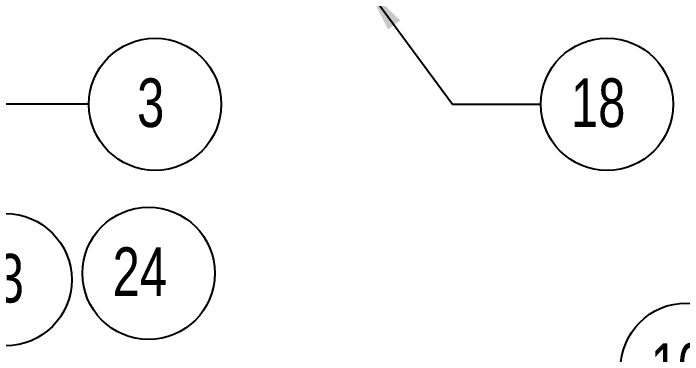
# Model space of a CAD drawing. Header units: millimetres. Extents: x 0 to 279, y 0 to 216.
# Drawn here: x 82.34 to 130.43, y 108.16 to 132.7 of the extents above; entities that cross this region are included whole.
import ezdxf

# ---------------------------------------------------------------- set-up
doc = ezdxf.new("R2010")
doc.units = ezdxf.units.MM
doc.layers.add('DIM', color=1, linetype='Continuous')
doc.styles.add('SLDTEXTSTYLE0', font='TXT', dxfattribs={"width": 0.75})
doc.dimstyles.new('SLDDIMSTYLE1', dxfattribs={"dimtxt": 0.18, "dimasz": 3.302, "dimexe": 0, "dimexo": 0.0625, "dimgap": 0, "dimtad": 0, "dimtih": 1, "dimtoh": 1, "dimdec": 0, "dimrnd": 1e-09, "dimzin": 0, "dimdsep": 46, "dimtxsty": 'Standard', "dimsah": 1, "dimcen": 0.09, "dimadec": 0, "dimazin": 0, "dimtfac": 3.302, "dimtdec": 0, "dimtofl": 0, "dimtmove": 0, "dimatfit": 3, "dimfxl": 0, "dimfrac": 2, "dimtolj": 1, "dimtzin": 0, "dimarcsym": 0})

# ---------------------------------------------------------------- blocks, each defined once
blk = doc.blocks.new('SW_NOTE_2')
at = {"layer": 'DIM', "color": 0}
blk.add_circle((2.586, 2.648), 4.755, dxfattribs=at)
at = {"layer": 'DIM', "color": 0, "insert": (0, 4.512), "char_height": 3.5, "attachment_point": 1, "style": 'SLDTEXTSTYLE0'}
blk.add_mtext('24', dxfattribs=at)
blk = doc.blocks.new('SW_NOTE_5')
at = {"layer": 'DIM', "color": 0}
blk.add_circle((4.755, 0), 4.755, dxfattribs=at)
at = {"layer": 'DIM', "color": 0, "insert": (3.462, 1.863), "char_height": 3.5, "attachment_point": 1, "style": 'SLDTEXTSTYLE0'}
blk.add_mtext('3', dxfattribs=at)
blk = doc.blocks.new('SW_NOTE_14')
at = {"layer": 'DIM', "color": 0}
blk.add_circle((4.755, 0), 4.755, dxfattribs=at)
at = {"layer": 'DIM', "color": 0, "insert": (2.169, 1.863), "char_height": 3.5, "attachment_point": 1, "style": 'SLDTEXTSTYLE0'}
blk.add_mtext('18', dxfattribs=at)
blk = doc.blocks.new('SW_NOTE_16')
at = {"layer": 'DIM', "color": 0}
blk.add_circle((4.755, 0), 4.755, dxfattribs=at)
at = {"layer": 'DIM', "color": 0, "insert": (2.169, 1.863), "char_height": 3.5, "attachment_point": 1, "style": 'SLDTEXTSTYLE0'}
blk.add_mtext('23', dxfattribs=at)
blk = doc.blocks.new('SW_NOTE_18')
at = {"layer": 'DIM', "color": 0}
blk.add_circle((4.755, 0), 4.755, dxfattribs=at)
at = {"layer": 'DIM', "color": 0, "insert": (2.169, 1.863), "char_height": 3.5, "attachment_point": 1, "style": 'SLDTEXTSTYLE0'}
blk.add_mtext('10', dxfattribs=at)

msp = doc.modelspace()

# ---------------------------------------------------------------- linework, layer by layer
at = {"layer": 'DIM', "flags": 128}
msp.add_lwpolyline([(87.768, 126.16), (81.418, 126.16), (76.602, 130.377)], dxfattribs=at)

# ---------------------------------------------------------------- block references
at = {"layer": 'DIM'}
for name, p in [('SW_NOTE_5', (87.768, 126.16)), ('SW_NOTE_14', (120.245, 126.16)), ('SW_NOTE_2', (89.47, 111.362)), ('SW_NOTE_16', (77.02, 113.543)), ('SW_NOTE_18', (125.969, 107.118))]:
    msp.add_blockref(name, p, dxfattribs=at)

# ---------------------------------------------------------------- leaders
msp.add_leader([(107.75, 134.518), (113.895, 126.16), (120.245, 126.16)], dimstyle='SLDDIMSTYLE1', dxfattribs=at)

doc.saveas('drawing.dxf')
